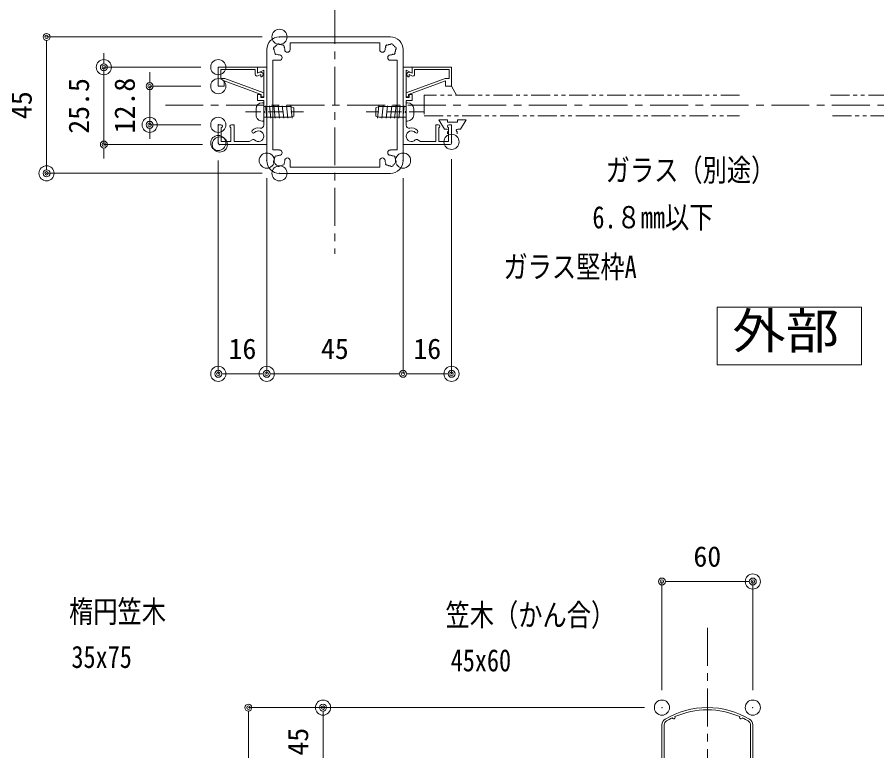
# Model space of a CAD drawing. Units: millimetres, scale not verified. Extents: x -3659 to 3659, y -1188 to 1188.
# Drawn here: x 1648 to 2215, y 389 to 873 of the extents above; entities that cross this region are included whole.
import ezdxf
from ezdxf.enums import TextEntityAlignment as Align

# ---------------------------------------------------------------- set-up
doc = ezdxf.new("R2010")
doc.units = ezdxf.units.MM
doc.header["$LTSCALE"] = 20
doc.header["$PDMODE"] = 32
doc.header["$PDSIZE"] = 10
for name, pattern in [('USER1', [2, 1.25, -0.25, 0.25, -0.25]), ('USER2', [1.25, 0.625, -0.125, 0.125, -0.125, 0.125, -0.125]), ('USER3', [0.375, 0.25, -0.125])]:
    doc.linetypes.add(name, pattern=pattern)
for name, color, linetype, lineweight in [('0-0_0', 7, 'Continuous', 18), ('0-1_DEFPOINTS', 7, 'Continuous', 18), ('0-3_アンカー', 4, 'Continuous', 18), ('0-5_6ﾊｯﾁﾝｸﾞ', 4, 'Continuous', 18), ('0-6_51破線ｱﾙﾐ', 3, 'USER3', 18), ('0-8_3中心線', 2, 'USER1', 18), ('0-9_41ｱﾙﾐ', 6, 'Continuous', 18), ('0-A_1手摺寸法', 7, 'Continuous', 18), ('0-B_42ｱﾙﾐ部品', 6, 'Continuous', 18), ('0-C_P4-12', 7, 'Continuous', 18), ('0-D_CYAN', 4, 'Continuous', 18), ('0-E_2a', 1, 'USER2', 18)]:
    doc.layers.add(name, color=color, linetype=linetype, lineweight=lineweight)
doc.layers.add('0-2_MOJI', color=7, linetype='Continuous')
doc.styles.add('ＭＳ ゴシック', font='')
doc.styles.get('ＭＳ ゴシック').set_extended_font_data('MS Gothic')

# ---------------------------------------------------------------- blocks, each defined once
blk = doc.blocks.new('HK-001')
at = {"layer": '0-0_0'}
for p, q in [((-30, 0), (-30, 33.59)), ((-28.5, 9), (-28.5, 33.59)), ((28.5, 9), (28.5, 33.59)), ((30, 0), (30, 33.59)), ((-23, 9), (-28.5, 9)), ((-23.5, 7.5), (-28.5, 7.5)), ((-28.5, 4.3), (-28.5, 7.5)), ((-23.5, 5), (-23.5, 7.5)), ((-22, 5), (-22, 8)), ((22, 5), (22, 8)), ((23, 9), (28.5, 9)), ((23.5, 5), (23.5, 7.5)), ((23.5, 7.5), (28.5, 7.5)), ((28.5, 4.3), (28.5, 7.5)), ((-27.5, 0), (-30, 0)), ((-26.87, 4.3), (-28.5, 4.3)), ((-28.5, 1.5), (-28.5, 2.8)), ((-28.5, 1.5), (-28.5, 2.8)), ((-27.5, 2.8), (-28.5, 2.8)), ((-27.5, 1.5), (-28.5, 1.5)), ((-27.5, 2.8), (-26.71, 3.99)), ((-27.5, 0), (-27.5, 1.5)), ((-22, 5), (-23.5, 5)), ((22, 5), (23.5, 5)), ((27.5, 2.8), (26.71, 3.99)), ((26.87, 4.3), (28.5, 4.3)), ((27.5, 2.8), (28.5, 2.8)), ((27.5, 1.5), (28.5, 1.5)), ((27.5, 0), (27.5, 1.5)), ((27.5, 0), (30, 0)), ((28.5, 1.5), (28.5, 2.8)), ((28.5, 1.5), (28.5, 2.8))]:
    blk.add_line(p, q, dxfattribs=at)
for centre, radius, start, end in [((0, -10), 55, 90, 120.3281), ((0, -10), 53.5, 90, 113.5608), ((0, -10), 55, 59.6719, 90), ((0, -10), 53.5, 66.4392, 90), ((-25.5, 33.59), 4.5, 120.3281, 180), ((-25.5, 33.59), 3, 120.3281, 180), ((0, -10), 53.5, 115.6929, 120.3281), ((-22.25, 38.54), 1, 199.1257, 30.1279), ((22.25, 38.54), 1, 149.8721, 340.8743), ((0, -10), 53.5, 59.6719, 64.3071), ((25.5, 33.59), 3, 0, 59.6719), ((25.5, 33.59), 4.5, 0, 59.6719), ((-23, 8), 1, 0, 90), ((23, 8), 1, 90, 180), ((-26.87, 4.1), 0.2, 326.3099, 90), ((26.87, 4.1), 0.2, 90, 213.6901)]:
    blk.add_arc(centre, radius, start, end, dxfattribs=at)
blk = doc.blocks.new('HK-013')
at = {"layer": '0-B_42ｱﾙﾐ部品'}
for p, q in [((18.3, 22.5), (-18.3, 22.5)), ((14.8, 20.5), (-14.8, 20.5)), ((-14.8, 20.5), (-14.8, 18.3)), ((14.8, 20.5), (14.8, 18.3)), ((-22.5, 18.3), (-22.5, -18.3)), ((-22.5, 18.3), (-22.5, 18.3)), ((22.5, 18.3), (22.5, -18.3)), ((-20.5, 14.8), (-20.5, -14.8)), ((-18.3, 14.8), (-20.5, 14.8)), ((18.3, 14.8), (20.5, 14.8)), ((20.5, 14.8), (20.5, -14.8)), ((-18.3, -14.8), (-20.5, -14.8)), ((18.3, -14.8), (20.5, -14.8)), ((-22.5, -18.3), (-22.5, -18.3)), ((-14.8, -20.5), (-14.8, -18.3)), ((14.8, -20.5), (14.8, -18.3)), ((18.3, -22.5), (-18.3, -22.5)), ((14.8, -20.5), (-14.8, -20.5))]:
    blk.add_line(p, q, dxfattribs=at)
for centre, radius, start, end in [((-18.3, 18.3), 4.2, 90, 180), ((-18.69, 19.75), 0.5, 105, 172.9757), ((-18.69, 19.75), 0.5, 37.0243, 105), ((-18.3, 18.3), 1.75, 75, 89.6411), ((-18.3, 18.3), 1.75, 60.3589, 75), ((18.3, 18.3), 1.75, 105, 119.6411), ((18.3, 18.3), 1.75, 90.3589, 105), ((18.69, 19.75), 0.5, 75, 142.9757), ((18.3, 18.3), 4.2, 0, 90), ((18.69, 19.75), 0.5, 7.0243, 75), ((-19.75, 18.69), 0.5, 165, 232.9757), ((-19.75, 18.69), 0.5, 97.0243, 165), ((-18.3, 18.3), 1.75, 180.3589, 195), ((-18.3, 18.3), 1.75, 195, 209.6411), ((-19.36, 17.24), 0.5, 157.0243, 225), ((-18.3, 18.3), 1.75, 135, 149.6411), ((-18.3, 18.3), 1.75, 120.3589, 135), ((-17.24, 19.36), 0.5, 45, 112.9757), ((-17.24, 19.36), 0.5, 337.0243, 45), ((-18.3, 18.3), 1.75, 15, 29.6411), ((-18.3, 18.3), 1.75, 0.3589, 15), ((-15.67, 18.3), 0.875, 180, 0), ((15.68, 18.3), 0.875, 180, 360), ((18.3, 18.3), 1.75, 165, 179.6411), ((18.3, 18.3), 1.75, 150.3589, 165), ((17.24, 19.36), 0.5, 135, 202.9757), ((17.24, 19.36), 0.5, 67.0243, 135), ((18.3, 18.3), 1.75, 45, 59.6411), ((18.3, 18.3), 1.75, 30.3589, 45), ((19.36, 17.24), 0.5, 315, 22.9757), ((19.75, 18.69), 0.5, 15, 82.9757), ((18.3, 18.3), 1.75, 330.3589, 345), ((18.3, 18.3), 1.75, 345, 359.6411), ((19.75, 18.69), 0.5, 307.0243, 15), ((-19.36, 17.24), 0.5, 225, 292.9757), ((-18.3, 18.3), 1.75, 240.3589, 255), ((-18.3, 18.3), 1.75, 255, 270), ((-18.3, 15.68), 0.875, 270, 90), ((18.3, 15.68), 0.875, 90, 270), ((18.3, 18.3), 1.75, 270, 285), ((18.3, 18.3), 1.75, 285, 299.6411), ((19.36, 17.24), 0.5, 247.0243, 315), ((-19.36, -17.24), 0.5, 135, 202.9757), ((-19.36, -17.24), 0.5, 67.0243, 135), ((-18.3, -18.3), 1.75, 105, 119.6411), ((-18.3, -18.3), 1.75, 90, 105), ((-18.3, -15.68), 0.875, 270, 90), ((18.3, -15.68), 0.875, 90, 270), ((18.3, -18.3), 1.75, 75, 90), ((18.3, -18.3), 1.75, 60.3589, 75), ((19.36, -17.24), 0.5, 45, 112.9757), ((19.36, -17.24), 0.5, 337.0243, 45), ((-18.3, -18.3), 4.2, 180, 270), ((-19.75, -18.69), 0.5, 127.0243, 195), ((-19.75, -18.69), 0.5, 195, 262.9757), ((-18.3, -18.3), 1.75, 165, 179.6411), ((-18.3, -18.3), 1.75, 150.3589, 165), ((-18.3, -18.3), 1.75, 210.3589, 225), ((-18.3, -18.3), 1.75, 225, 239.6411), ((-18.69, -19.75), 0.5, 187.0243, 255), ((-18.3, -18.3), 1.75, 285, 299.6411), ((-17.24, -19.36), 0.5, 247.0243, 315), ((-17.24, -19.36), 0.5, 315, 22.9757), ((-18.3, -18.3), 1.75, 330.3589, 345), ((-18.3, -18.3), 1.75, 345, 359.6411), ((-15.68, -18.3), 0.875, 360, 180), ((15.67, -18.3), 0.875, 0, 180), ((18.3, -18.3), 1.75, 180.3589, 195), ((18.3, -18.3), 1.75, 195, 209.6411), ((17.24, -19.36), 0.5, 157.0243, 225), ((17.24, -19.36), 0.5, 225, 292.9757), ((18.3, -18.3), 1.75, 240.3589, 255), ((18.3, -18.3), 4.2, 270, 360), ((18.69, -19.75), 0.5, 285, 352.9757), ((18.3, -18.3), 1.75, 300.3589, 315), ((18.3, -18.3), 1.75, 315, 329.6411), ((19.75, -18.69), 0.5, 277.0243, 345), ((18.3, -18.3), 1.75, 15, 29.6411), ((18.3, -18.3), 1.75, 0.3589, 15), ((19.75, -18.69), 0.5, 345, 52.9757), ((-18.69, -19.75), 0.5, 255, 322.9757), ((-18.3, -18.3), 1.75, 270.3589, 285), ((18.3, -18.3), 1.75, 255, 269.6411), ((18.69, -19.75), 0.5, 217.0243, 285)]:
    blk.add_arc(centre, radius, start, end, dxfattribs=at)
blk = doc.blocks.new('_ORIGIN2')
at = {"layer": '0-0_0'}
blk.add_line((-0.5, 0), (-1, 0), dxfattribs=at)
for radius in [0.5, 0.25]:
    blk.add_circle((0, 0), radius, dxfattribs=at)
blk = doc.blocks.new('D75')
at = {"layer": '0-1_DEFPOINTS'}
for p in [(4251.98, 924.21), (4191.98, 841.05), (4251.98, 841.05)]:
    blk.add_point(p, dxfattribs=at)
at = {"layer": '0-A_1手摺寸法'}
for p, q in [((4191.98, 852.55), (4191.98, 924.21)), ((4196.58, 924.21), (4247.38, 924.21)), ((4251.98, 852.55), (4251.98, 924.21))]:
    blk.add_line(p, q, dxfattribs=at)
at = {"layer": '0-A_1手摺寸法', "xscale": 4.6, "yscale": 4.6, "rotation": 180}
blk.add_blockref('_ORIGIN2', (4191.98, 924.21), dxfattribs=at)
at = {"layer": '0-A_1手摺寸法', "xscale": 4.6, "yscale": 4.6}
blk.add_blockref('_ORIGIN2', (4251.98, 924.21), dxfattribs=at)
at = {"layer": '0-A_1手摺寸法', "style": 'ＭＳ ゴシック'}
blk.add_text('60', height=13.49, dxfattribs=at).set_placement((4212.78, 929.96), align=Align.BOTTOM_LEFT)
blk = doc.blocks.new('D76')
at = {"layer": '0-1_DEFPOINTS'}
for p in [(3968.27, 841.05), (4191.98, 841.05), (4191.98, 796.05)]:
    blk.add_point(p, dxfattribs=at)
at = {"layer": '0-A_1手摺寸法'}
for p, q in [((4180.48, 841.05), (3968.27, 841.05)), ((3968.27, 800.65), (3968.27, 836.45)), ((4180.48, 796.05), (3968.27, 796.05))]:
    blk.add_line(p, q, dxfattribs=at)
at = {"layer": '0-A_1手摺寸法', "xscale": 4.6, "yscale": 4.6}
for p, rotation in [((3968.27, 841.05), 90), ((3968.27, 796.05), 270)]:
    blk.add_blockref('_ORIGIN2', p, dxfattribs=dict(at, rotation=rotation))
at = {"layer": '0-A_1手摺寸法', "style": 'ＭＳ ゴシック'}
blk.add_text('45', height=13.49, rotation=90, dxfattribs=at).set_placement((3962.52, 809.35), align=Align.BOTTOM_LEFT)
blk = doc.blocks.new('D82')
at = {"layer": '0-1_DEFPOINTS'}
for p in [(3931.11, 1201.9), (4021.11, 1201.9), (3931.11, 1061.24)]:
    blk.add_point(p, dxfattribs=at)
at = {"layer": '0-A_1手摺寸法'}
for p, q in [((3931.11, 1190.4), (3931.11, 1061.24)), ((4021.11, 1190.4), (4021.11, 1061.24)), ((4016.51, 1061.24), (3935.71, 1061.24))]:
    blk.add_line(p, q, dxfattribs=at)
at = {"layer": '0-A_1手摺寸法', "xscale": 4.6, "yscale": 4.6, "rotation": 180}
blk.add_blockref('_ORIGIN2', (3931.11, 1061.24), dxfattribs=at)
at = {"layer": '0-A_1手摺寸法', "xscale": 4.6, "yscale": 4.6}
blk.add_blockref('_ORIGIN2', (4021.11, 1061.24), dxfattribs=at)
at = {"layer": '0-A_1手摺寸法', "style": 'ＭＳ ゴシック'}
blk.add_text('45', height=13.49, dxfattribs=at).set_placement((3966.91, 1066.99), align=Align.BOTTOM_LEFT)
blk = doc.blocks.new('D83')
at = {"layer": '0-1_DEFPOINTS'}
for p in [(4053.11, 1214.25), (4021.11, 1201.9), (4053.11, 1061.24)]:
    blk.add_point(p, dxfattribs=at)
at = {"layer": '0-A_1手摺寸法'}
for p, q in [((4053.11, 1202.75), (4053.11, 1061.24)), ((4021.11, 1190.4), (4021.11, 1061.24)), ((4025.71, 1061.24), (4048.51, 1061.24))]:
    blk.add_line(p, q, dxfattribs=at)
at = {"layer": '0-A_1手摺寸法', "xscale": 4.6, "yscale": 4.6, "rotation": 180}
blk.add_blockref('_ORIGIN2', (4021.11, 1061.24), dxfattribs=at)
at = {"layer": '0-A_1手摺寸法', "xscale": 4.6, "yscale": 4.6}
blk.add_blockref('_ORIGIN2', (4053.11, 1061.24), dxfattribs=at)
at = {"layer": '0-A_1手摺寸法', "style": 'ＭＳ ゴシック'}
blk.add_text('16', height=13.49, dxfattribs=at).set_placement((4027.91, 1066.99), align=Align.BOTTOM_LEFT)
blk = doc.blocks.new('D84')
at = {"layer": '0-1_DEFPOINTS'}
for p in [(3899.11, 1213.5), (3931.11, 1201.9), (3899.11, 1061.24)]:
    blk.add_point(p, dxfattribs=at)
at = {"layer": '0-A_1手摺寸法'}
for p, q in [((3899.11, 1202), (3899.11, 1061.24)), ((3931.11, 1190.4), (3931.11, 1061.24)), ((3926.51, 1061.24), (3903.71, 1061.24))]:
    blk.add_line(p, q, dxfattribs=at)
at = {"layer": '0-A_1手摺寸法', "xscale": 4.6, "yscale": 4.6, "rotation": 180}
blk.add_blockref('_ORIGIN2', (3899.11, 1061.24), dxfattribs=at)
at = {"layer": '0-A_1手摺寸法', "xscale": 4.6, "yscale": 4.6}
blk.add_blockref('_ORIGIN2', (3931.11, 1061.24), dxfattribs=at)
at = {"layer": '0-A_1手摺寸法', "style": 'ＭＳ ゴシック'}
blk.add_text('16', height=13.49, dxfattribs=at).set_placement((3905.91, 1066.99), align=Align.BOTTOM_LEFT)
blk = doc.blocks.new('D85')
at = {"layer": '0-1_DEFPOINTS'}
for p in [(3823.58, 1263.5), (3899.11, 1263.5), (3900.11, 1212.5)]:
    blk.add_point(p, dxfattribs=at)
at = {"layer": '0-A_1手摺寸法'}
for p, q in [((3823.58, 1268.1), (3823.58, 1272.7)), ((3887.61, 1263.5), (3823.58, 1263.5)), ((3823.58, 1212.5), (3823.58, 1263.5)), ((3888.61, 1212.5), (3823.58, 1212.5)), ((3823.58, 1207.9), (3823.58, 1203.3))]:
    blk.add_line(p, q, dxfattribs=at)
at = {"layer": '0-A_1手摺寸法', "xscale": 4.6, "yscale": 4.6}
for p, rotation in [((3823.58, 1263.5), 270), ((3823.58, 1212.5), 90)]:
    blk.add_blockref('_ORIGIN2', p, dxfattribs=dict(at, rotation=rotation))
at = {"layer": '0-A_1手摺寸法', "style": 'ＭＳ ゴシック'}
blk.add_text('25.5', height=13.49, rotation=90, dxfattribs=at).set_placement((3817.83, 1219.6), align=Align.BOTTOM_LEFT)
blk = doc.blocks.new('D86')
at = {"layer": '0-1_DEFPOINTS'}
for p in [(3899.11, 1251), (3853.84, 1225.5), (3899.11, 1225.5)]:
    blk.add_point(p, dxfattribs=at)
at = {"layer": '0-A_1手摺寸法'}
for p, q in [((3853.84, 1255.6), (3853.84, 1260.2)), ((3887.61, 1251), (3853.84, 1251)), ((3853.84, 1251), (3853.84, 1225.5)), ((3887.61, 1225.5), (3853.84, 1225.5)), ((3853.84, 1220.9), (3853.84, 1216.3))]:
    blk.add_line(p, q, dxfattribs=at)
at = {"layer": '0-A_1手摺寸法', "xscale": 4.6, "yscale": 4.6}
for p, rotation in [((3853.84, 1251), 270), ((3853.84, 1225.5), 90)]:
    blk.add_blockref('_ORIGIN2', p, dxfattribs=dict(at, rotation=rotation))
at = {"layer": '0-A_1手摺寸法', "style": 'ＭＳ ゴシック'}
blk.add_text('12.8', height=13.49, rotation=90, dxfattribs=at).set_placement((3848.09, 1219.85), align=Align.BOTTOM_LEFT)
blk = doc.blocks.new('D87')
at = {"layer": '0-1_DEFPOINTS'}
for p in [(3939.51, 1283.5), (3785.78, 1193.5), (3939.51, 1193.5)]:
    blk.add_point(p, dxfattribs=at)
at = {"layer": '0-A_1手摺寸法'}
for p, q in [((3928.01, 1283.5), (3785.78, 1283.5)), ((3785.78, 1278.9), (3785.78, 1198.1)), ((3928.01, 1193.5), (3785.78, 1193.5))]:
    blk.add_line(p, q, dxfattribs=at)
at = {"layer": '0-A_1手摺寸法', "xscale": 4.6, "yscale": 4.6}
for p, rotation in [((3785.78, 1283.5), 90), ((3785.78, 1193.5), 270)]:
    blk.add_blockref('_ORIGIN2', p, dxfattribs=dict(at, rotation=rotation))
at = {"layer": '0-A_1手摺寸法', "style": 'ＭＳ ゴシック'}
blk.add_text('45', height=13.49, rotation=90, dxfattribs=at).set_placement((3780.03, 1229.3), align=Align.BOTTOM_LEFT)
blk = doc.blocks.new('D90')
at = {"layer": '0-1_DEFPOINTS'}
blk.add_point((4191.98, 841.05), dxfattribs=at)
at = {"layer": '0-A_1手摺寸法'}
for p, q in [((4180.48, 841.05), (3919.04, 841.05)), ((3919.04, 836.45), (3919.04, -254.35))]:
    blk.add_line(p, q, dxfattribs=at)
at = {"layer": '0-A_1手摺寸法', "xscale": 4.6, "yscale": 4.6, "rotation": 90}
blk.add_blockref('_ORIGIN2', (3919.04, 841.05), dxfattribs=at)
blk = doc.blocks.new('A$C43F735A4')
at = {"layer": '0-5_6ﾊｯﾁﾝｸﾞ'}
for p, q in [((5, 15.42), (1, 14.95)), ((5, 15.42), (1, 14.95)), ((1.25, 14.99), (1.66, 15.99)), ((1.25, 5.99), (1.25, 14.99)), ((4.34, 15.99), (1.66, 15.99)), ((4.75, 14.99), (4.34, 15.99)), ((4.75, 5.99), (4.75, 14.99)), ((5, 14.01), (1, 13.54)), ((5, 14.01), (1, 13.54)), ((5, 12.6), (1, 12.13)), ((5, 12.6), (1, 12.13)), ((5, 11.19), (1, 10.72)), ((5, 11.19), (1, 10.72)), ((5, 9.78), (1, 9.31)), ((5, 9.78), (1, 9.31)), ((0, 5.49), (0, 5.79)), ((5.8, 5.99), (0.2, 5.99)), ((5, 8.37), (1, 7.9)), ((5, 8.37), (1, 7.9)), ((5, 7.06), (1, 6.59)), ((5, 7.06), (1, 6.59)), ((6, 5.49), (6, 5.79)), ((4, 3.49), (2, 3.49))]:
    blk.add_line(p, q, dxfattribs=at)
for centre, radius, start, end in [((0.2, 5.79), 0.2, 90, 180), ((5.8, 5.79), 0.2, 0, 90), ((2, 5.49), 2, 180, 270), ((4, 5.49), 2, 270, 0)]:
    blk.add_arc(centre, radius, start, end, dxfattribs=at)
at = {"layer": '0-6_51破線ｱﾙﾐ'}
blk.add_line((3, 0), (3, 19.15), dxfattribs=at)
blk = doc.blocks.new('A$C02485ABF')
at = {"layer": '0-9_41ｱﾙﾐ'}
for p, q in [((3.55, 15), (3.55, 13)), ((3.55, 15), (9.8, 15)), ((6.1, 14.2), (6.1, 12.86)), ((6.1, 14.2), (9, 14.2)), ((9, 14.2), (9, 2.8)), ((9.8, 15), (9.8, 2)), ((5.3, 13), (0.8, 0.8)), ((6.1, 12.86), (1.36, 0)), ((3.55, 13), (5.3, 13)), ((0.4, 0.8), (0.8, 0.8)), ((1.36, 0), (0.4, 0)), ((6.61, 1), (7.41, 1)), ((7.41, 1), (6.94, 1.93)), ((7.48, 2.8), (9, 2.8)), ((7.8, 2), (9.8, 2)), ((8.12, 1.36), (7.8, 2))]:
    blk.add_line(p, q, dxfattribs=at)
for centre, radius, start, end in [((0.4, 0.4), 0.4, 90, 270), ((7.41, 1), 0.8, 180, 270), ((7.48, 2.2), 0.6, 90, 206.5651), ((7.41, 1), 0.8, 270, 26.565)]:
    blk.add_arc(centre, radius, start, end, dxfattribs=at)
blk = doc.blocks.new('A$C42A839BC')
at = {"layer": '0-9_41ｱﾙﾐ'}
for p, q in [((0, 1), (0, 15.5)), ((0, 0), (0, 15.5)), ((0.88, 16), (0.5, 16)), ((0.88, 16), (6.5, 16)), ((1, 11.8), (1, 15)), ((1, 15), (5.52, 15)), ((6.5, 15.15), (6.5, 16)), ((1, 11.8), (5.52, 11.8)), ((6.5, 10.8), (6.5, 11.65)), ((1, 10.8), (6.5, 10.8)), ((1, 6.48), (1, 10.8)), ((1, 5.78), (1, 10.8)), ((1.68, 4.6), (1, 5.78)), ((14.5, 3), (14.5, 1)), ((16.5, 3), (14.5, 3)), ((16.5, 2), (16.5, 3)), ((23.5, 3), (24.5, 1)), ((25.5, 3), (23.5, 3)), ((25.5, 0), (25.5, 3)), ((25.5, 0), (0, 0)), ((6.42, 1), (6.67, 1)), ((10.45, 1), (6.67, 1)), ((10.45, 1), (6.67, 1)), ((10.58, 0.79), (10.45, 1)), ((10.92, 0.79), (11.05, 1)), ((14.5, 1), (11.05, 1)), ((13, 1), (11.05, 1)), ((16.5, 2), (15.5, 2)), ((15.5, 1), (15.5, 2)), ((15.5, 1), (24.5, 1))]:
    blk.add_line(p, q, dxfattribs=at)
for centre, radius, start, end in [((0.5, 15.5), 0.5, 90, 180), ((6, 15.15), 0.5, 197.4576, 0), ((6, 11.65), 0.5, 0, 162.5424), ((2.75, 2.75), 1.75, 132.7587, 47.2413), ((1.22, 4.4), 0.5, 312.7587, 23.6206), ((4.28, 4.4), 0.5, 47.6818, 226.8007), ((2.75, 2.75), 2.75, 348.463, 47.2413), ((6.42, 2), 1, 168.463, 270), ((10.75, 0.9), 0.2, 212.3335, 327.6665)]:
    blk.add_arc(centre, radius, start, end, dxfattribs=at)
blk = doc.blocks.new('A$C11FF1953')
at = {"layer": '0-3_アンカー'}
for p, q in [((4.57, 3.26), (3.8, 3.26)), ((3.8, 3.26), (3.8, -0.06)), ((4.57, -0.06), (3.8, -0.06))]:
    blk.add_line(p, q, dxfattribs=at)
at = {"layer": '0-5_6ﾊｯﾁﾝｸﾞ'}
for p, q in [((1.57, 4.2), (4.57, 6.1)), ((4.57, 6.1), (4.57, 3.26)), ((0.59, 3.2), (0, 3.2)), ((1.57, 4.2), (1.57, 3.35)), ((0.59, 0), (0, 0)), ((4.57, -0.06), (4.57, -2.9))]:
    blk.add_line(p, q, dxfattribs=at)
blk.add_lwpolyline([(1.57, -0.15), (1.57, -1), (4.57, -2.9)], dxfattribs=at)
for centre, start, end in [((1.07, 3.35), 197.4576, 0), ((1.07, -0.15), 0, 162.5424)]:
    blk.add_arc(centre, 0.5, start, end, dxfattribs=at)

msp = doc.modelspace()

# ---------------------------------------------------------------- linework, layer by layer
at = {"layer": '0-8_3中心線'}
for p, q in [((1857.47, 999.9), (1857.47, 716.56)), ((1745.59, 814.55), (2538.08, 814.55)), ((2103.33, 469.74), (2103.33, -842.62))]:
    msp.add_line(p, q, dxfattribs=at)
at = {"layer": '0-C_P4-12'}
msp.add_line((2109.8, 681.23), (2109.8, 643.22), dxfattribs=at)
msp.add_lwpolyline([(2109.8, 643.22), (2205.13, 643.22), (2205.13, 681.23), (2109.8, 681.23)], dxfattribs=at)
at = {"layer": '0-D_CYAN'}
msp.add_line((1934.47, 827.05), (1937.78, 821.06), dxfattribs=at)
at = {"layer": '0-E_2a'}
for p, q in [((1916.47, 807.55), (2124.62, 807.55)), ((2398.47, 807.55), (2184.62, 807.55))]:
    msp.add_line(p, q, dxfattribs=at)
for points in [[(2124.62, 821.15), (1916.47, 821.15), (1916.47, 807.55)], [(2184.62, 821.15), (2398.47, 821.15), (2398.47, 807.55)]]:
    msp.add_lwpolyline(points, dxfattribs=at)

# ---------------------------------------------------------------- block references
at = {"layer": '0-2_MOJI', "yscale": 2}
for p, xscale, rotation in [((1798.48, 816.05), 2, 270), ((1916.45, 816.05), -2, 90)]:
    msp.add_blockref('A$C43F735A4', p, dxfattribs=dict(at, xscale=xscale, rotation=rotation))
at = {"layer": '0-3_アンカー', "xscale": 2, "yscale": 2, "rotation": 90}
msp.add_blockref('A$C11FF1953', (1938.27, 795.66), dxfattribs=at)
at = {"layer": '0-9_41ｱﾙﾐ', "yscale": 2}
for xscale in [2, -2]:
    msp.add_blockref('HK-013', (1857.47, 814.55), dxfattribs=dict(at, xscale=xscale))
at = {"layer": '0-9_41ｱﾙﾐ'}
msp.add_blockref('HK-001', (2103.33, 372.11), dxfattribs=at)
at = {"layer": '0-A_1手摺寸法'}
for name in ['D87', 'D85', 'D86', 'D84', 'D83', 'D82', 'D75', 'D90', 'D76']:
    msp.add_blockref(name, (-2118.65, -423.94), dxfattribs=at)
at = {"layer": '0-B_42ｱﾙﾐ部品', "yscale": 2}
for name, p, xscale, rotation in [('A$C02485ABF', (1810.47, 819.95), 2, 90), ('A$C42A839BC', (1812.47, 788.55), 2, 90), ('A$C42A839BC', (1902.47, 788.55), -2, 270), ('A$C02485ABF', (1904.47, 819.95), -2, 270)]:
    msp.add_blockref(name, p, dxfattribs=dict(at, xscale=xscale, rotation=rotation))

# ---------------------------------------------------------------- texts
at = {"layer": '0-0_0', "style": 'ＭＳ ゴシック', "width": 0.8}
for s, p in [('ガラス（別途）', (2036.21, 759.97)), ('6.８mm以下', (2027.46, 728.89)), ('ガラス堅枠A', (1968.73, 696.17)), ('楕円笠木', (1681.98, 468.78)), ('笠木（かん合）', (1930.52, 466.52)), ('35x75', (1683.53, 438.85)), ('45x60', (1933.9, 436.59))]:
    msp.add_text(s, height=14.66, dxfattribs=at).set_placement(p, align=Align.BOTTOM_LEFT)
at = {"layer": '0-C_P4-12', "style": 'ＭＳ ゴシック', "width": 1.1}
msp.add_text('外部', height=23.46, dxfattribs=at).set_placement((2119.86, 646.86), align=Align.BOTTOM_LEFT)

doc.saveas('drawing.dxf')
